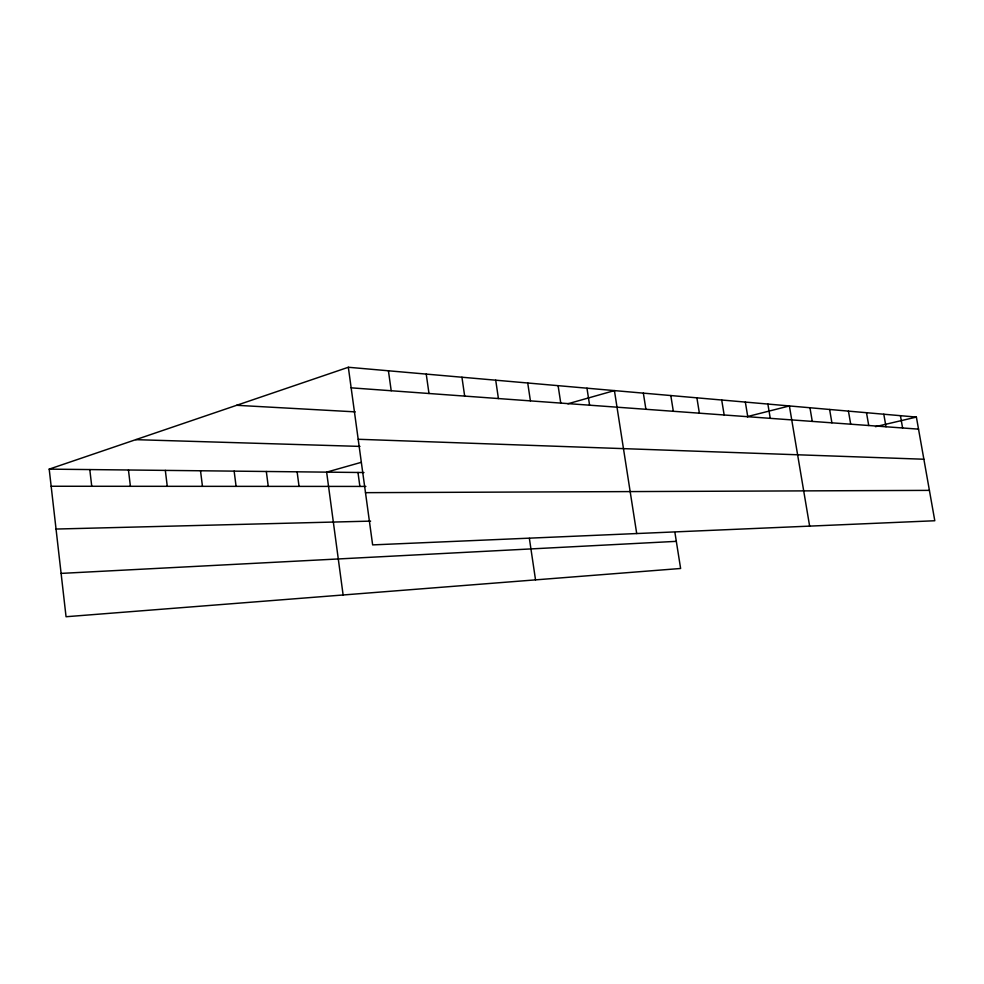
<?xml version="1.0" encoding="UTF-8"?>
<svg xmlns="http://www.w3.org/2000/svg" width="984" height="984" viewBox="0 0 984 984"><rect width="100%" height="100%" fill="white"/><g stroke="black" fill="none" stroke-linecap="round" stroke-linejoin="round"><path stroke-width="1.48" d="M674.926 532.565L680.62 568.481L66.051 616.734L49.2 469.134L348.336 367.266L916.387 417.081L934.8 520.745L372.641 544.89L348.336 367.266M361.263 462.332L326.639 472.136L343.121 594.976M567.879 403.784L614.422 390.599L636.709 533.549M747.237 416.626L789.389 405.937L809.635 526.12M875.477 426.675L916.387 417.081M61.106 573.401L676.316 541.348M56.039 529.048L370.624 521.114M365.494 492.664L929.413 490.376M51.156 486.256L365.876 486.428M49.2 469.134L363.969 472.541M135.755 439.663L359.984 446.404M358.188 439.27L923.878 459.233M236.652 405.297L355.212 411.865M351.153 387.831L918.539 429.135M900.421 415.678L902.599 427.978M883.804 414.227L886.006 426.773M866.498 412.702L868.724 425.506M848.442 411.127L850.705 424.202M829.61 409.467L831.911 422.837M809.955 407.745L812.267 421.398M767.877 404.055L770.263 418.348M745.343 402.075L747.754 416.712M721.702 400.008L724.163 414.99M696.893 397.831L699.378 413.182M670.805 395.543L673.327 411.287M643.351 393.133L645.91 409.295M586.968 388.188L589.588 405.187M558.1 385.666L560.757 403.096M527.731 382.997L530.413 400.882M529.367 538.346L535.53 579.871M495.715 380.193L498.421 398.557M461.939 377.229L464.669 396.097M426.232 374.092L428.987 393.502M388.422 370.784L391.214 390.746M357.979 472.48L359.886 486.428M297.119 471.816L299.038 486.391M266.32 471.484L268.251 486.379M234.143 471.139L236.086 486.367M200.515 470.77L202.458 486.342M165.324 470.389L167.268 486.317M128.449 469.995L130.405 486.305M89.79 469.577L91.746 486.281"/></g></svg>
